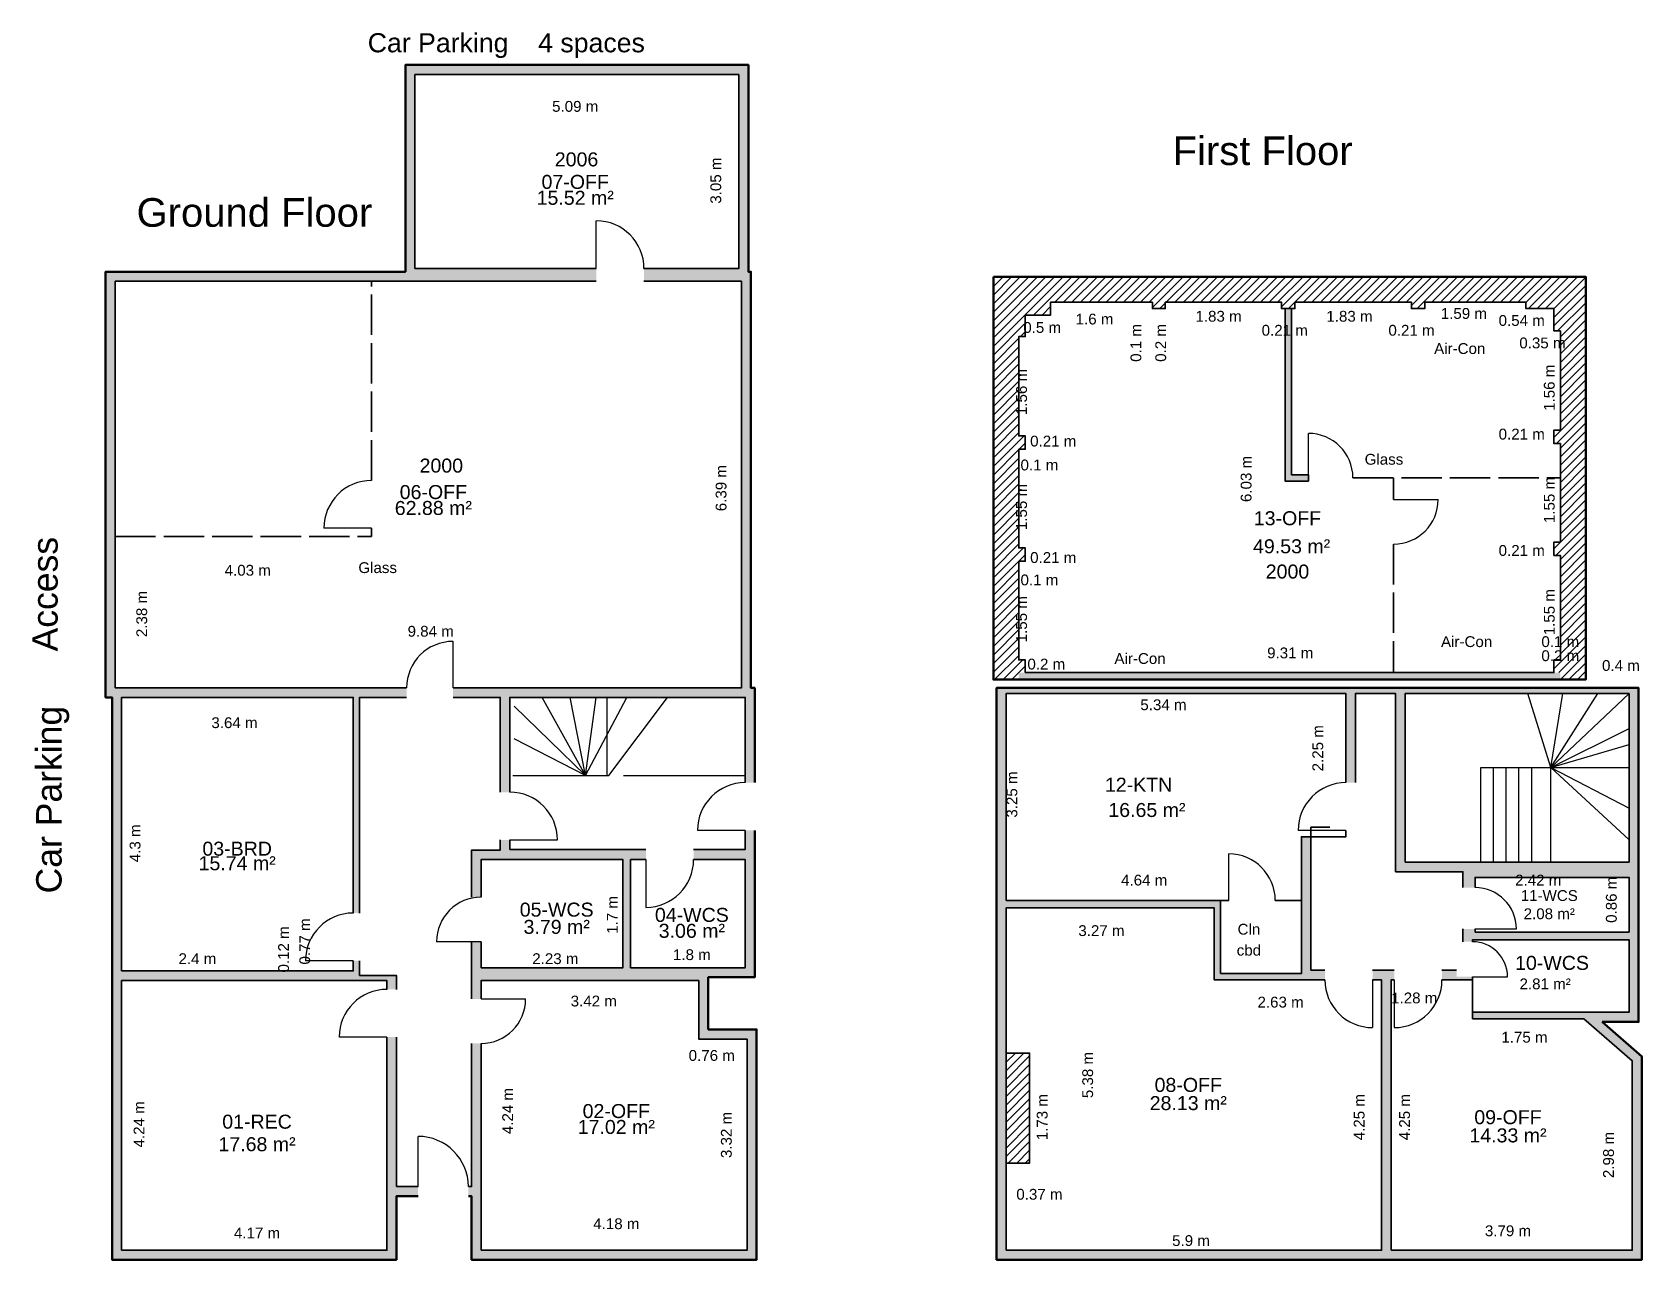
# Model space of a CAD drawing. Header units: metres. Extents: x -1.3 to 24, y -0.1 to 19.1.
import ezdxf
from ezdxf.enums import TextEntityAlignment as Align

# ---------------------------------------------------------------- set-up
doc = ezdxf.new("R2010")
doc.units = ezdxf.units.M
doc.linetypes.add('DASHED2', pattern=[0.762, 0.635, -0.127])
for name, color, linetype, lineweight in [('A-ANNO-DIM', 7, 'CONTINUOUS', 13), ('A-ANNO-ROOM', 5, 'CONTINUOUS', 18), ('A-ANNO-TITLE', 5, 'CONTINUOUS', 25), ('A-DOOR', 5, 'CONTINUOUS', 25), ('A-GLAZ', 5, 'DASHED2', 35), ('A-STAIR', 5, 'CONTINUOUS', 25), ('A-WALL', 7, 'CONTINUOUS', 35), ('A-WALL-HATCH', 8, 'CONTINUOUS', 13), ('A-WALL-OUTER', 7, 'CONTINUOUS', 50), ('A-WALL-POCHE', 8, 'CONTINUOUS', 0)]:
    doc.layers.add(name, color=color, linetype=linetype, lineweight=lineweight)
doc.styles.add('PLAN', font='arial.ttf')

msp = doc.modelspace()

# ---------------------------------------------------------------- hatches: boundary and pattern name
at = {"layer": 'A-WALL-HATCH'}
h = msp.add_hatch(dxfattribs=at)
h.set_pattern_fill('ANSI31', scale=0.03)
h.paths.add_polyline_path([(13.8, 15.3), (23.11, 15.3), (23.11, 8.97), (22.71, 8.97), (22.71, 9.08), (22.61, 9.08), (22.61, 9.28), (22.71, 9.28), (22.71, 10.92), (22.61, 10.92), (22.61, 11.13), (22.71, 11.13), (22.71, 12.68), (22.61, 12.68), (22.61, 12.89), (22.71, 12.89), (22.71, 14.45), (22.61, 14.45), (22.61, 14.8), (22.17, 14.8), (22.17, 14.9), (20.58, 14.9), (20.58, 14.8), (20.37, 14.8), (20.37, 14.9), (18.54, 14.9), (18.54, 14.8), (18.33, 14.8), (18.33, 14.9), (16.5, 14.9), (16.5, 14.8), (16.3, 14.8), (16.3, 14.9), (14.7, 14.9), (14.7, 14.7), (14.3, 14.7), (14.3, 14.36), (14.2, 14.36), (14.2, 12.8), (14.3, 12.8), (14.3, 12.59), (14.2, 12.59), (14.2, 11.04), (14.3, 11.04), (14.3, 10.83), (14.2, 10.83), (14.2, 9.28), (14.3, 9.28), (14.3, 9.08), (14.2, 9.08), (14.2, 8.97), (13.8, 8.97)])
h = msp.add_hatch(dxfattribs=at)
h.set_pattern_fill('ANSI31', scale=0.03)
h.paths.add_polyline_path([(14, 1.37), (14.37, 1.37), (14.37, 3.1), (14, 3.1)])
at = {"layer": 'A-WALL-POCHE'}
h = msp.add_hatch(color=253, dxfattribs=at)
h.paths.add_polyline_path([(5.6, -0.15), (5.6, 0.85), (5.55, 0.85), (5.55, 1), (5.6, 1), (5.6, 3.25), (5.75, 3.25), (5.75, 0), (9.93, 0), (9.93, 3.32), (9.17, 3.32), (9.17, 4.24), (5.75, 4.24), (5.75, 3.95), (5.6, 3.95), (5.6, 4.85), (5.75, 4.85), (5.75, 4.44), (7.98, 4.44), (7.98, 6.14), (5.75, 6.14), (5.75, 5.55), (5.6, 5.55), (5.6, 6.29), (6.05, 6.29), (6.05, 6.45), (6.2, 6.45), (6.2, 6.3), (8.34, 6.3), (8.34, 6.14), (8.1, 6.14), (8.1, 4.44), (9.9, 4.44), (9.9, 6.14), (9.09, 6.14), (9.09, 6.3), (9.9, 6.3), (9.9, 6.6), (10.05, 6.6), (10.05, 6.29), (10.05, 6.15), (10.05, 4.29), (9.32, 4.29), (9.32, 3.47), (10.08, 3.47), (10.08, -0.15)])
h.paths.add_polyline_path([(4.42, -0.15), (-0.05, -0.15), (-0.05, 4.24), (-0.05, 4.39), (-0.05, 8.69), (-0.15, 8.69), (-0.15, 15.38), (4.56, 15.38), (4.56, 18.63), (9.95, 18.63), (9.95, 15.38), (9.99, 15.38), (9.99, 8.84), (10.05, 8.84), (10.05, 7.35), (9.9, 7.35), (9.9, 8.69), (6.2, 8.69), (6.2, 7.2), (6.05, 7.2), (6.05, 8.69), (5.31, 8.69), (5.31, 8.84), (9.84, 8.84), (9.84, 15.23), (8.31, 15.23), (8.31, 15.43), (9.8, 15.43), (9.8, 18.48), (4.71, 18.48), (4.71, 15.43), (7.56, 15.43), (7.56, 15.23), (0, 15.23), (0, 8.84), (4.58, 8.84), (4.58, 8.69), (3.84, 8.69), (3.84, 5.3), (3.74, 5.3), (3.74, 8.69), (0.1, 8.69), (0.1, 4.39), (3.74, 4.39), (3.74, 4.55), (3.84, 4.55), (3.84, 4.32), (4.42, 4.32), (4.42, 4.1), (4.27, 4.1), (4.27, 4.24), (0.1, 4.24), (0.1, 0), (4.27, 0), (4.27, 3.35), (4.42, 3.35), (4.42, 1), (4.76, 1), (4.76, 0.85), (4.42, 0.85)])
h = msp.add_hatch(color=253, dxfattribs=at)
h.paths.add_polyline_path([(21.08, 4.3), (21.33, 4.3), (21.33, 4.25), (20.85, 4.25), (20.85, 4.4), (21.08, 4.4)])
h.paths.add_polyline_path([(13.85, -0.15), (13.85, 5.35), (13.85, 5.53), (13.85, 8.84), (23.94, 8.84), (23.94, 6.01), (23.94, 5.95), (23.94, 5.03), (23.94, 4.85), (23.94, 3.59), (23.366, 3.59), (23.99, 3.048), (23.99, -0.15), (20.05, -0.15), (19.9, -0.15)])
h.paths.add_polyline_path([(23.84, 2.98), (23.08, 3.64), (21.33, 3.64), (21.33, 3.74), (23.79, 3.74), (23.79, 4.88), (21.33, 4.88), (21.33, 4.85), (21.18, 4.85), (21.18, 5.05), (21.37, 5.05), (21.37, 5), (23.79, 5), (23.79, 5.86), (21.37, 5.86), (21.37, 5.7), (21.18, 5.7), (21.18, 5.95), (20.12, 5.95), (20.12, 8.75), (19.49, 8.75), (19.49, 7.35), (19.34, 7.35), (19.34, 8.75), (14, 8.75), (14, 5.5), (17.37, 5.5), (17.37, 4.35), (18.64, 4.35), (18.64, 5.5), (18.64, 6.5), (18.79, 6.5), (18.79, 4.4), (19.01, 4.4), (19.01, 4.25), (17.27, 4.25), (17.27, 5.38), (14, 5.38), (14, 0), (19.9, 0), (19.9, 4.25), (19.76, 4.25), (19.76, 4.4), (20.1, 4.4), (20.1, 4.25), (20.05, 4.25), (20.05, 0), (23.84, 0)], flags=0)
h.paths.add_polyline_path([(23.79, 6.1), (23.79, 8.75), (20.27, 8.75), (20.27, 6.1)], flags=0)
h.paths.add_polyline_path([(14.2, 8.97), (14.2, 9.08), (14.3, 9.08), (22.61, 9.08), (22.71, 9.08), (22.71, 8.97)])
h.paths.add_polyline_path([(18.485, 12.19), (18.75, 12.19), (18.75, 12.09), (18.385, 12.09), (18.385, 14.8), (18.485, 14.8)])

# ---------------------------------------------------------------- linework, layer by layer
at = {"layer": 'A-DOOR'}
for p, q in [((7.56, 15.43), (7.56, 16.18)), ((18.75, 12.14), (18.75, 12.84)), ((20.09, 11.8), (20.79, 11.8)), ((4.03, 11.35), (3.28, 11.35)), ((5.31, 8.84), (5.31, 9.57)), ((9.9, 6.6), (9.15, 6.6)), ((19.34, 6.6), (18.59, 6.6)), ((6.2, 6.45), (6.95, 6.45)), ((8.34, 6.14), (8.34, 5.39)), ((17.5, 5.5), (17.5, 6.23)), ((5.75, 4.85), (5.05, 4.85)), ((21.37, 5.05), (22.02, 5.05)), ((3.74, 4.55), (2.99, 4.55)), ((19.76, 4.25), (19.76, 3.5)), ((20.1, 4.25), (20.1, 3.5)), ((21.33, 4.3), (21.88, 4.3)), ((5.75, 3.95), (6.45, 3.95)), ((4.27, 3.35), (3.52, 3.35)), ((4.76, 1), (4.76, 1.79))]:
    msp.add_line(p, q, dxfattribs=at)
for centre, radius, start, end in [((7.56, 15.43), 0.75, 0, 90), ((18.75, 12.14), 0.7, 0, 90), ((4.03, 11.35), 0.75, 90, 180), ((20.09, 11.8), 0.7, -90, 0), ((5.31, 8.84), 0.73, 90, 180), ((9.9, 6.6), 0.75, 90, 180), ((19.34, 6.6), 0.75, 90, 180), ((6.2, 6.45), 0.75, 0, 90), ((8.34, 6.14), 0.75, -90, 0), ((17.5, 5.5), 0.73, 0, 90), ((21.37, 5.05), 0.65, 0, 90), ((5.75, 4.85), 0.7, 90, 180), ((3.74, 4.55), 0.75, 90, 180), ((21.33, 4.3), 0.55, 0, 90), ((4.27, 3.35), 0.75, 90, 180), ((19.76, 4.25), 0.75, 180, -90), ((20.1, 4.25), 0.75, -90, 0), ((5.75, 3.95), 0.7, -90, 0), ((4.76, 1), 0.79, 0, 90)]:
    msp.add_arc(centre, radius, start, end, dxfattribs=at)
at = {"layer": 'A-GLAZ'}
for points in [[(4.03, 12.1), (4.03, 15.23)], [(19.45, 12.14), (22.71, 12.14)], [(20.09, 12.14), (20.09, 11.8)], [(0, 11.22), (4.03, 11.22), (4.03, 11.35)], [(20.09, 11.1), (20.09, 9.08)]]:
    msp.add_lwpolyline(points, dxfattribs=at)
at = {"layer": 'A-STAIR'}
for points in [[(7.39, 7.46), (6.71, 8.69)], [(7.39, 7.46), (7.15, 8.69)], [(7.39, 7.46), (7.56, 8.69)], [(7.39, 7.46), (8.04, 8.69)], [(7.73, 7.46), (7.73, 8.69)], [(7.76, 7.46), (8.68, 8.69)], [(22.56, 7.59), (22.2, 8.75)], [(22.56, 7.59), (22.75, 8.75)], [(22.56, 7.59), (23.3, 8.75)], [(22.56, 7.59), (23.79, 8.75)], [(7.39, 7.46), (6.27, 8.55)], [(22.56, 7.59), (23.79, 8.2)], [(7.39, 7.46), (6.27, 8.04)], [(22.56, 7.59), (23.79, 7.95)], [(21.46, 7.59), (23.79, 7.59)], [(21.46, 6.1), (21.46, 7.59)], [(21.66, 6.1), (21.66, 7.59)], [(21.86, 6.1), (21.86, 7.59)], [(22.06, 6.1), (22.06, 7.59)], [(22.26, 6.1), (22.26, 7.59)], [(22.56, 6.1), (22.56, 7.59)], [(22.56, 7.59), (23.79, 6.95)], [(22.56, 7.59), (23.79, 6.45)], [(6.25, 7.46), (7.76, 7.46)], [(7.99, 7.46), (9.9, 7.46)]]:
    msp.add_lwpolyline(points, dxfattribs=at)
at = {"layer": 'A-WALL'}
for points in [[(8.31, 15.43), (9.8, 15.43), (9.8, 18.48), (4.71, 18.48), (4.71, 15.43)], [(4.71, 15.43), (7.56, 15.43)], [(7.56, 15.23), (0, 15.23), (0, 8.84)], [(5.31, 8.84), (9.84, 8.84), (9.84, 15.23), (8.31, 15.23)], [(14.3, 9.08), (14.3, 9.28), (14.2, 9.28), (14.2, 10.83), (14.3, 10.83), (14.3, 11.04), (14.2, 11.04), (14.2, 12.59), (14.3, 12.59), (14.3, 12.8), (14.2, 12.8), (14.2, 14.36), (14.3, 14.36), (14.3, 14.7), (14.7, 14.7), (14.7, 14.9), (16.3, 14.9), (16.3, 14.8), (16.5, 14.8), (16.5, 14.9), (18.33, 14.9), (18.33, 14.8), (18.54, 14.8), (18.54, 14.9), (20.37, 14.9), (20.37, 14.8), (20.58, 14.8), (20.58, 14.9), (22.17, 14.9), (22.17, 14.8), (22.61, 14.8), (22.61, 14.45), (22.71, 14.45), (22.71, 12.89), (22.61, 12.89), (22.61, 12.68), (22.71, 12.68), (22.71, 11.13), (22.61, 11.13), (22.61, 10.92), (22.71, 10.92), (22.71, 9.28), (22.61, 9.28), (22.61, 9.08), (14.3, 9.08)], [(0, 8.84), (4.58, 8.84)], [(3.74, 5.3), (3.74, 8.69), (0.1, 8.69), (0.1, 4.39)], [(4.58, 8.69), (3.84, 8.69), (3.84, 5.3)], [(6.05, 7.2), (6.05, 8.69), (5.31, 8.69)], [(9.9, 7.35), (9.9, 8.69), (6.2, 8.69), (6.2, 7.2)], [(19.34, 7.35), (19.34, 8.75), (14, 8.75), (14, 5.5)], [(21.18, 5.7), (21.18, 5.95), (20.12, 5.95), (20.12, 8.75), (19.49, 8.75), (19.49, 7.35)], [(20.27, 6.1), (23.79, 6.1), (23.79, 8.75), (20.27, 8.75), (20.27, 6.1)], [(9.09, 6.3), (9.9, 6.3), (9.9, 6.6)], [(18.23, 5.5), (18.64, 5.5), (18.64, 6.5), (19.34, 6.5), (19.34, 6.6)], [(19.09, 6.65), (18.79, 6.65), (18.79, 4.4)], [(5.6, 5.55), (5.6, 6.29), (6.05, 6.29), (6.05, 6.45)], [(6.2, 6.45), (6.2, 6.3)], [(5.75, 4.44), (7.98, 4.44), (7.98, 6.14), (5.75, 6.14), (5.75, 5.55)], [(6.2, 6.3), (8.34, 6.3)], [(8.1, 4.44), (9.9, 4.44), (9.9, 6.14), (9.09, 6.14)], [(8.34, 6.14), (8.1, 6.14), (8.1, 4.44)], [(21.37, 5), (23.79, 5), (23.79, 5.86), (21.37, 5.86), (21.37, 5.7)], [(14, 5.5), (17.5, 5.5)], [(19.01, 4.25), (17.27, 4.25), (17.27, 5.38), (14, 5.38), (14, 0)], [(17.37, 4.35), (18.64, 4.35), (18.64, 5.5), (18.23, 5.5)], [(17.5, 5.5), (17.37, 5.5), (17.37, 4.35)], [(5.6, 3.95), (5.6, 4.85)], [(5.75, 4.85), (5.75, 4.44)], [(21.18, 4.85), (21.18, 5.05)], [(21.33, 3.74), (23.79, 3.74), (23.79, 4.88), (21.33, 4.88), (21.33, 4.85)], [(21.37, 5.05), (21.37, 5)], [(0.1, 4.39), (3.74, 4.39), (3.74, 4.55)], [(3.84, 4.55), (3.84, 4.32), (4.42, 4.32), (4.42, 4.1)], [(18.79, 4.4), (19.01, 4.4)], [(19.76, 4.4), (20.1, 4.4)], [(20.85, 4.4), (21.08, 4.4)], [(4.27, 4.1), (4.27, 4.24), (0.1, 4.24), (0.1, 0)], [(5.75, 0), (9.93, 0), (9.93, 3.32), (9.17, 3.32), (9.17, 4.24), (5.75, 4.24), (5.75, 3.95)], [(14, 0), (19.9, 0), (19.9, 4.25), (19.76, 4.25)], [(20.05, 0), (23.84, 0), (23.84, 2.98), (23.08, 3.64), (21.33, 3.64), (21.33, 4.25), (20.85, 4.25)], [(20.1, 4.25), (20.05, 4.25), (20.05, 0)], [(21.33, 4.3), (21.33, 3.74)], [(0.1, 0), (4.27, 0), (4.27, 3.35)], [(4.42, 3.35), (4.42, 1)], [(5.55, 1), (5.6, 1), (5.6, 3.25)], [(5.75, 3.25), (5.75, 0)], [(4.42, 1), (4.76, 1)]]:
    msp.add_lwpolyline(points, dxfattribs=at)
for points in [[(18.485, 12.19), (18.75, 12.19), (18.75, 12.09), (18.385, 12.09), (18.385, 14.8), (18.485, 14.8)], [(14, 1.37), (14.37, 1.37), (14.37, 3.1), (14, 3.1)]]:
    msp.add_lwpolyline(points, close=True, dxfattribs=at)
at = {"layer": 'A-WALL-OUTER'}
for points in [[(4.76, 0.85), (4.42, 0.85), (4.42, -0.15), (-0.05, -0.15), (-0.05, 4.24), (-0.05, 4.39), (-0.05, 8.69), (-0.15, 8.69), (-0.15, 15.38), (4.56, 15.38), (4.56, 18.63), (9.95, 18.63), (9.95, 15.38), (9.99, 15.38), (9.99, 8.84), (10.05, 8.84), (10.05, 7.35)], [(13.8, 15.3), (23.11, 15.3), (23.11, 8.97), (13.8, 8.97), (13.8, 15.3)], [(23.366, 3.59), (23.99, 3.048), (23.99, -0.15), (20.05, -0.15), (19.9, -0.15), (13.85, -0.15), (13.85, 5.35), (13.85, 5.53), (13.85, 8.84), (23.94, 8.84), (23.94, 6.01), (23.94, 5.95), (23.94, 5.03), (23.94, 4.85), (23.94, 3.59), (23.366, 3.59)], [(10.05, 6.6), (10.05, 6.29), (10.05, 6.15), (10.05, 4.29), (9.32, 4.29), (9.32, 3.47)], [(9.32, 3.47), (10.08, 3.47), (10.08, -0.15), (5.6, -0.15), (5.6, 0.85), (5.55, 0.85)]]:
    msp.add_lwpolyline(points, dxfattribs=at)

# ---------------------------------------------------------------- texts
at = {"layer": 'A-ANNO-DIM', "style": 'PLAN'}
for s, p in [('5.09 m', (7.229, 17.979)), ('1.6 m', (15.39, 14.636)), ('1.83 m', (17.339, 14.68)), ('1.83 m', (19.396, 14.68)), ('1.59 m', (21.194, 14.724)), ('0.54 m', (22.103, 14.614)), ('0.5 m', (14.567, 14.504)), ('0.21 m', (18.379, 14.46)), ('0.21 m', (20.371, 14.46)), ('Air-Con', (21.129, 14.173)), ('0.35 m', (22.428, 14.261)), ('0.21 m', (22.103, 12.828)), ('0.21 m', (14.741, 12.718)), ('0.1 m', (14.524, 12.343)), ('Glass', (19.938, 12.432)), ('0.21 m', (14.741, 10.888)), ('0.21 m', (22.103, 10.999)), ('4.03 m', (2.083, 10.688)), ('Glass', (4.125, 10.729)), ('0.1 m', (14.524, 10.536)), ('9.84 m', (4.958, 9.729)), ('Air-Con', (21.237, 9.566)), ('0.1 m', (22.709, 9.566)), ('Air-Con', (16.105, 9.301)), ('9.31 m', (18.465, 9.389)), ('0.2 m', (22.709, 9.345)), ('0.2 m', (14.632, 9.213)), ('0.4 m', (23.662, 9.191)), ('5.34 m', (16.473, 8.574)), ('3.64 m', (1.875, 8.292)), ('4.64 m', (16.17, 5.818)), ('2.42 m', (22.363, 5.818)), ('3.27 m', (15.498, 5.024)), ('2.4 m', (1.292, 4.583)), ('2.23 m', (6.917, 4.583)), ('1.8 m', (9.062, 4.646)), ('1.28 m', (20.414, 3.966)), ('3.42 m', (7.521, 3.917)), ('2.63 m', (18.314, 3.9)), ('1.75 m', (22.146, 3.349)), ('0.76 m', (9.375, 3.062)), ('0.37 m', (14.524, 0.88)), ('4.17 m', (2.229, 0.271)), ('4.18 m', (7.875, 0.417)), ('3.79 m', (21.887, 0.306)), ('5.9 m', (16.906, 0.152))]:
    msp.add_text(s, height=0.17, dxfattribs=at).set_placement(p, align=Align.MIDDLE_CENTER)
for s, p in [('3.05 m', (9.438, 16.812)), ('0.1 m', (16.04, 14.261)), ('0.2 m', (16.43, 14.261)), ('1.56 m', (14.243, 13.49)), ('1.56 m', (22.536, 13.556)), ('6.03 m', (17.772, 12.123)), ('6.39 m', (9.521, 11.979)), ('1.55 m', (14.243, 11.682)), ('1.55 m', (22.536, 11.792)), ('1.55 m', (22.536, 10.029)), ('2.38 m', (0.417, 10)), ('1.55 m', (14.243, 9.918)), ('2.25 m', (18.898, 7.89)), ('3.25 m', (14.091, 7.163)), ('4.3 m', (0.312, 6.396)), ('0.86 m', (23.511, 5.509)), ('1.7 m', (7.812, 5.271)), ('0.12 m', (2.646, 4.729)), ('0.77 m', (2.979, 4.854)), ('5.38 m', (15.282, 2.754)), ('4.24 m', (6.167, 2.188)), ('4.24 m', (0.375, 1.979)), ('1.73 m', (14.567, 2.092)), ('4.25 m', (19.548, 2.092)), ('4.25 m', (20.262, 2.092)), ('3.32 m', (9.604, 1.812)), ('2.98 m', (23.467, 1.497))]:
    msp.add_text(s, height=0.17, rotation=90, dxfattribs=at).set_placement(p, align=Align.MIDDLE_CENTER)
at = {"layer": 'A-ANNO-ROOM', "style": 'PLAN'}
for s, height, p in [('2006', 0.22, (7.25, 17.146)), ('07-OFF', 0.22, (7.229, 16.792)), ('15.52 m²', 0.22, (7.229, 16.542)), ('2000', 0.22, (5.125, 12.333)), ('06-OFF', 0.22, (5, 11.917)), ('62.88 m²', 0.22, (5, 11.667)), ('13-OFF', 0.22, (18.422, 11.506)), ('49.53 m²', 0.22, (18.487, 11.065)), ('2000', 0.22, (18.422, 10.668)), ('12-KTN', 0.22, (16.083, 7.317)), ('16.65 m²', 0.22, (16.213, 6.92)), ('03-BRD', 0.22, (1.917, 6.312)), ('15.74 m²', 0.22, (1.917, 6.083)), ('11-WCS', 0.17, (22.536, 5.575)), ('05-WCS', 0.22, (6.938, 5.354)), ('04-WCS', 0.22, (9.062, 5.271)), ('2.08 m²', 0.17, (22.536, 5.289)), ('3.79 m²', 0.22, (6.938, 5.083)), ('3.06 m²', 0.22, (9.062, 5.021)), ('Cln', 0.17, (17.816, 5.046)), ('cbd', 0.17, (17.816, 4.716)), ('10-WCS', 0.22, (22.579, 4.517)), ('2.81 m²', 0.17, (22.471, 4.187)), ('08-OFF', 0.22, (16.863, 2.599)), ('02-OFF', 0.22, (7.875, 2.188)), ('28.13 m²', 0.22, (16.863, 2.313)), ('01-REC', 0.22, (2.229, 2.021)), ('17.02 m²', 0.22, (7.875, 1.938)), ('09-OFF', 0.22, (21.887, 2.092)), ('17.68 m²', 0.22, (2.229, 1.667)), ('14.33 m²', 0.22, (21.887, 1.806))]:
    msp.add_text(s, height=height, dxfattribs=at).set_placement(p, align=Align.MIDDLE_CENTER)
at = {"layer": 'A-ANNO-TITLE', "style": 'PLAN'}
for s, height, p in [('Car Parking    4 spaces', 0.3, (6.146, 18.979)), ('First Floor', 0.45, (18.032, 17.282)), ('Ground Floor', 0.45, (2.188, 16.312))]:
    msp.add_text(s, height=height, dxfattribs=at).set_placement(p, align=Align.MIDDLE_CENTER)
for s, p in [('Access', (-1.104, 10.312)), ('Car Parking', (-1.042, 7.083))]:
    msp.add_text(s, height=0.4, rotation=90, dxfattribs=at).set_placement(p, align=Align.MIDDLE_CENTER)

doc.saveas('drawing.dxf')
